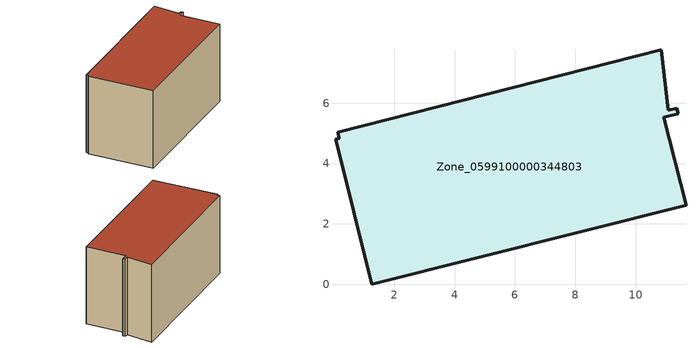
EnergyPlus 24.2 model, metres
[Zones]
Zone_0599100000344803
 floor ground (C_G): 11.09,5.76 11.37,5.83 11.41,5.65 10.94,5.53 11.67,2.61 1.26,0 0.05,4.8 0.18,4.83 0.13,5.04 10.85,7.77 z0
 wall outside (C_F): 0.05,4.8 1.26,0 11.67,2.61 10.94,5.53 11.41,5.65 11.37,5.83 11.09,5.76 10.85,7.77 0.13,5.04 0.18,4.83 0.05,4.8 z0:6.01
 roof outside (C_R): 0.13,5.04 0.18,4.83 0.05,4.8 1.26,0 11.67,2.61 10.94,5.53 11.41,5.65 11.37,5.83 11.09,5.76 10.85,7.77 z6.01
[BUILDING]
Pand.0599100000344803: North Axis=0; Terrain=City; Loads Convergence Tolerance Value=0.04; Temperature Convergence Tolerance Value=0.4; Solar Distribution=FullExterior; Maximum Number of Warmup Days=25; Minimum Number of Warmup Days=1
[Site:Location]
Rotterdam.The.Hague.AP_ZH_NLD Design_Conditions: Latitude=51.96; Longitude=4.45; Time Zone=1; Elevation=-4.5
[SITE:GROUNDTEMPERATURE:BUILDINGSURFACE]
18, 18, 18, 18, 18, 18, 18, 18, 18, 18, 18, 18
[MATERIAL] Thermal Absorptance=0.9; Solar Absorptance=0.7; Visible Absorptance=0.7
Name | Roughness | Thickness | Conductivity | Density | Specific Heat
G.TI.1992-2005 | MediumSmooth | 0.15 | 0.06 | 540 | 1210
F.TI.1992-2005 | Rough | 0.3 | 0.12 | 1920 | 840
R.TI.1992-2005 | MediumRough | 0.2 | 0.08 | 1500 | 1000
[CONSTRUCTION]
C_G: G.TI.1992-2005
C_F: F.TI.1992-2005
C_R: R.TI.1992-2005
[ZONE]
Zone_0599100000344803: Type=1; Multiplier=1; Ceiling Height=Autocalculate; Volume=Autocalculate; Floor Area=autocalculate; Part of Total Floor Area=Yes
[ZONEINFILTRATION:DESIGNFLOWRATE]
Infil_Zone_0599100000344803: Zone or ZoneList or Space or SpaceList=Zone_0599100000344803; Schedule=AlwaysOn; Design Flow Rate Calculation Method=Flow/Area; Flow Rate per Floor Area=0.0015; Constant Term Coefficient=1; Temperature Term Coefficient=0; Velocity Term Coefficient=0; Velocity Squared Term Coefficient=0
[HVACTEMPLATE:ZONE:IDEALLOADSAIRSYSTEM]
Zone_0599100000344803: Maximum Heating Supply Air Temperature=50; Minimum Cooling Supply Air Temperature=13; Maximum Heating Supply Air Humidity Ratio=0.0156; Minimum Cooling Supply Air Humidity Ratio=0.0077; Heating Limit=NoLimit; Cooling Limit=NoLimit; Dehumidification Control Type=ConstantSensibleHeatRatio; Cooling Sensible Heat Ratio=0.7; Dehumidification Setpoint=60; Humidification Control Type=None; Humidification Setpoint=30; Outdoor Air Method=None; Outdoor Air Flow Rate per Person=0.00944; Outdoor Air Flow Rate per Zone Floor Area=0; Outdoor Air Flow Rate per Zone=0; Demand Controlled Ventilation Type=None; Outdoor Air Economizer Type=NoEconomizer; Heat Recovery Type=None; Sensible Heat Recovery Effectiveness=0.7; Latent Heat Recovery Effectiveness=0.65
[ZONECONTROL:THERMOSTAT]
ThermostatControl_Zone_0599100000344803: Zone or ZoneList=Zone_0599100000344803; Control Type Schedule=DualSetpointControlType; Control 1=Thermostat_Zone_0599100000344803; Temperature Difference Between Cutout And Setpoint=0
[THERMOSTATSETPOINT:DUALSETPOINT]
Thermostat_Zone_0599100000344803: Heating Setpoint Temperature Schedule=HeatingSetpoint_Zone_0599100000344803; Cooling Setpoint Temperature Schedule=CoolingSetpoint_Zone_0599100000344803
[SCHEDULE:COMPACT]
HeatingSetpoint_Zone_0599100000344803: Through: 12/31, For: AllDays, Until: 24:00, 21
CoolingSetpoint_Zone_0599100000344803: Through: 12/31, For: AllDays, Until: 24:00, 24
DualSetpointControlType: Through: 12/31, For: AllDays, Until: 24:00, 4
AlwaysOn: Through: 12/31, For: AllDays, Until: 24:00, 1
